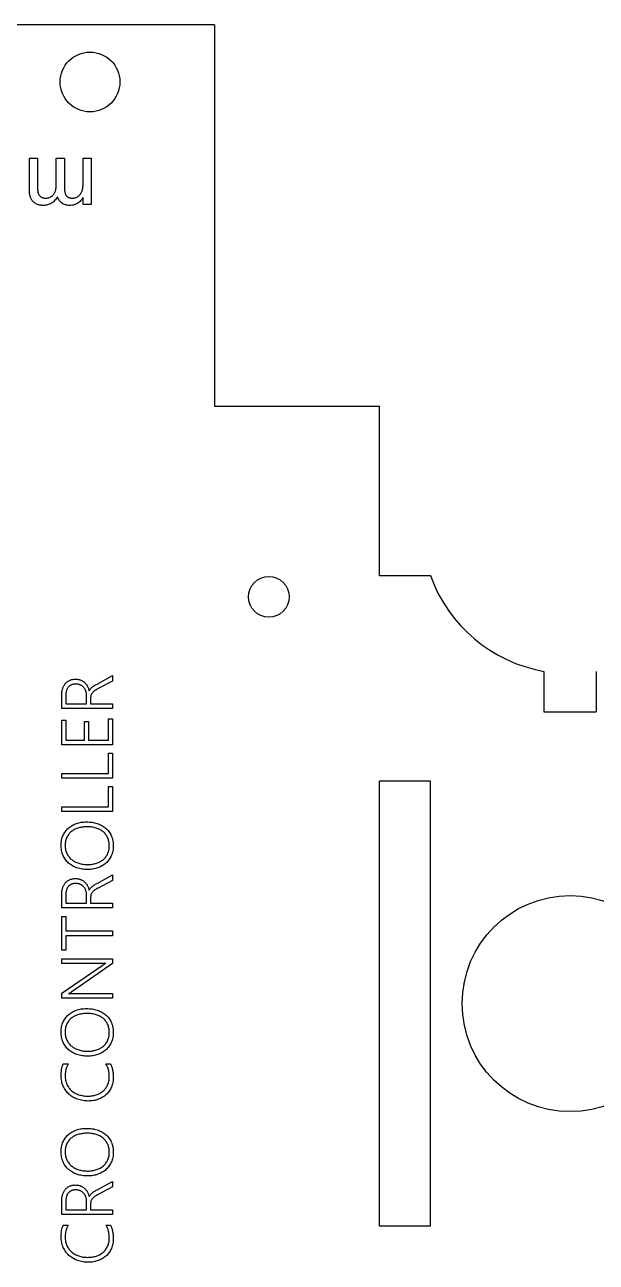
# Model space of a CAD drawing. Header units: millimetres. Extents: x 17 to 217, y -252 to -83.
# Drawn here: x 85 to 130, y -180.4 to -83.1 of the extents above; entities that cross this region are included whole.
import ezdxf

# ---------------------------------------------------------------- set-up
doc = ezdxf.new("R2010")
doc.units = ezdxf.units.MM

msp = doc.modelspace()

# ---------------------------------------------------------------- linework, layer by layer
at = {"color": 7, "linetype": 'Continuous', "lineweight": 25}
for p, q in [((99.937, -83.061), (52.828, -83.061)), ((99.937, -83.061), (99.937, -113.061)), ((85.368, -93.558), (86.009, -93.558)), ((85.368, -96.054), (85.368, -93.558)), ((86.009, -93.558), (86.009, -95.817)), ((87.483, -93.558), (88.124, -93.558)), ((87.483, -95.642), (87.483, -93.558)), ((88.124, -93.558), (88.124, -95.889)), ((89.599, -93.558), (90.24, -93.558)), ((89.599, -95.419), (89.599, -93.558)), ((90.24, -93.558), (90.24, -97.212)), ((89.599, -97.212), (89.599, -96.642)), ((90.24, -97.212), (89.599, -97.212)), ((99.937, -113.061), (112.937, -113.061)), ((112.937, -126.421), (112.937, -113.061)), ((116.937, -126.421), (112.937, -126.421)), ((116.937, -126.397), (116.937, -126.421)), ((90.69, -134.924), (91.92, -134.255)), ((91.92, -134.255), (91.92, -134.687)), ((125.878, -133.929), (125.878, -137.111)), ((129.996, -133.929), (129.996, -137.111)), ((91.92, -134.687), (90.776, -135.287)), ((87.92, -136.855), (87.92, -135.709)), ((88.236, -135.795), (88.236, -136.486)), ((89.867, -136.486), (89.867, -135.826)), ((90.071, -135.451), (90.082, -135.451)), ((90.183, -136.048), (90.183, -136.486)), ((91.92, -136.855), (87.92, -136.855)), ((88.236, -136.486), (89.867, -136.486)), ((90.183, -136.486), (91.92, -136.486)), ((91.92, -136.486), (91.92, -136.855)), ((125.878, -137.111), (129.996, -137.111)), ((87.92, -137.757), (88.236, -137.757)), ((87.92, -139.697), (87.92, -137.757)), ((88.236, -137.757), (88.236, -139.328)), ((89.71, -137.874), (90.025, -137.874)), ((89.71, -139.328), (89.71, -137.874)), ((90.025, -137.874), (90.025, -139.328)), ((91.604, -139.328), (91.604, -137.669)), ((91.604, -137.669), (91.92, -137.669)), ((91.92, -137.669), (91.92, -139.697)), ((91.92, -139.697), (87.92, -139.697)), ((88.236, -139.328), (89.71, -139.328)), ((90.025, -139.328), (91.604, -139.328)), ((91.604, -141.96), (91.604, -140.361)), ((91.604, -140.361), (91.92, -140.361)), ((91.92, -140.361), (91.92, -142.329)), ((87.92, -141.96), (91.604, -141.96)), ((87.92, -142.329), (87.92, -141.96)), ((91.92, -142.329), (87.92, -142.329)), ((91.604, -144.591), (91.604, -142.993)), ((91.604, -142.993), (91.92, -142.993)), ((91.92, -142.993), (91.92, -144.961)), ((116.937, -142.561), (112.937, -142.561)), ((112.937, -177.561), (112.937, -142.561)), ((116.937, -177.561), (116.937, -142.561)), ((87.92, -144.591), (91.604, -144.591)), ((87.92, -144.961), (87.92, -144.591)), ((91.92, -144.961), (87.92, -144.961)), ((90.69, -150.608), (91.92, -149.939)), ((91.92, -150.372), (90.776, -150.971)), ((91.92, -149.939), (91.92, -150.372)), ((87.92, -152.539), (87.92, -151.393)), ((88.236, -151.479), (88.236, -152.17)), ((89.867, -152.17), (89.867, -151.51)), ((90.071, -151.135), (90.082, -151.135)), ((90.183, -151.732), (90.183, -152.17)), ((91.92, -152.539), (87.92, -152.539)), ((88.236, -152.17), (89.867, -152.17)), ((90.183, -152.17), (91.92, -152.17)), ((91.92, -152.17), (91.92, -152.539)), ((87.92, -155.864), (87.92, -153.2)), ((87.92, -153.2), (88.236, -153.2)), ((88.236, -153.2), (88.236, -154.349)), ((88.236, -154.349), (91.92, -154.349)), ((88.236, -154.718), (88.236, -155.864)), ((91.92, -154.718), (88.236, -154.718)), ((91.92, -154.349), (91.92, -154.718)), ((88.236, -155.864), (87.92, -155.864)), ((87.92, -156.908), (87.92, -156.536)), ((87.92, -156.536), (91.92, -156.536)), ((91.92, -156.536), (91.92, -156.919)), ((90.893, -156.908), (87.92, -156.908)), ((87.92, -159.237), (91.091, -157.063)), ((91.92, -156.919), (88.71, -159.128)), ((91.353, -156.9), (91.353, -156.886)), ((87.92, -159.645), (87.92, -159.237)), ((91.92, -159.645), (87.92, -159.645)), ((88.459, -159.275), (88.459, -159.289)), ((88.821, -159.275), (91.92, -159.275)), ((91.92, -159.275), (91.92, -159.645)), ((88.022, -164.812), (88.415, -164.812)), ((91.397, -164.812), (91.756, -164.812)), ((90.69, -174.713), (91.92, -174.044)), ((91.92, -174.044), (91.92, -174.477)), ((91.92, -174.477), (90.776, -175.076)), ((87.92, -176.645), (87.92, -175.498)), ((88.236, -175.585), (88.236, -176.275)), ((89.867, -176.275), (89.867, -175.615)), ((90.071, -175.24), (90.082, -175.24)), ((90.183, -175.837), (90.183, -176.275)), ((91.92, -176.645), (87.92, -176.645)), ((88.236, -176.275), (89.867, -176.275)), ((90.183, -176.275), (91.92, -176.275)), ((91.92, -176.275), (91.92, -176.645)), ((88.022, -177.496), (88.415, -177.496)), ((91.397, -177.496), (91.756, -177.496)), ((116.937, -177.561), (112.937, -177.561))]:
    msp.add_line(p, q, dxfattribs=at)
for centre, radius in [((90.137, -87.561), 2.35), ((104.218, -128.061), 1.6), ((127.937, -160.061), 8.5)]:
    msp.add_circle(centre, radius, dxfattribs=at)
msp.add_arc((127.937, -122.411), 11.7, 199.91972, 259.86284, dxfattribs=at)
for points, knots in [([(86.476, -97.276), (86.432, -97.275), (86.348, -97.273), (86.226, -97.259), (86.111, -97.236), (86.004, -97.203), (85.905, -97.161), (85.813, -97.11), (85.729, -97.048), (85.652, -96.978), (85.585, -96.897), (85.526, -96.806), (85.477, -96.705), (85.438, -96.594), (85.405, -96.473), (85.384, -96.342), (85.369, -96.201), (85.368, -96.104), (85.368, -96.054)], [0, 0, 0, 0, 0.068486, 0.133632, 0.195327, 0.254222, 0.311272, 0.366612, 0.421256, 0.47607, 0.531428, 0.588229, 0.647305, 0.709398, 0.775283, 0.845228, 0.920397, 1, 1, 1, 1]), ([(86.009, -95.817), (86.01, -95.874), (86.011, -95.978), (86.02, -96.123), (86.038, -96.242), (86.062, -96.339), (86.099, -96.419), (86.146, -96.489), (86.204, -96.55), (86.274, -96.603), (86.352, -96.646), (86.439, -96.676), (86.532, -96.696), (86.597, -96.698), (86.63, -96.699)], [0, 0, 0, 0, 0.136415, 0.252897, 0.34922, 0.426932, 0.494452, 0.560702, 0.628626, 0.698836, 0.771418, 0.844157, 0.919964, 1, 1, 1, 1]), ([(86.63, -96.699), (86.66, -96.698), (86.719, -96.697), (86.805, -96.684), (86.888, -96.666), (86.966, -96.637), (87.041, -96.602), (87.112, -96.558), (87.179, -96.508), (87.241, -96.448), (87.299, -96.381), (87.348, -96.302), (87.39, -96.215), (87.424, -96.118), (87.451, -96.013), (87.47, -95.898), (87.481, -95.773), (87.482, -95.687), (87.483, -95.642)], [0, 0, 0, 0, 0.058576, 0.115035, 0.169764, 0.223648, 0.276873, 0.330288, 0.385037, 0.440685, 0.49788, 0.557223, 0.620037, 0.686256, 0.756748, 0.831893, 0.912834, 1, 1, 1, 1]), ([(88.124, -95.889), (88.124, -95.921), (88.125, -95.984), (88.132, -96.076), (88.143, -96.162), (88.159, -96.241), (88.179, -96.314), (88.202, -96.381), (88.232, -96.442), (88.266, -96.497), (88.305, -96.544), (88.35, -96.586), (88.401, -96.621), (88.458, -96.649), (88.52, -96.673), (88.588, -96.687), (88.662, -96.698), (88.713, -96.698), (88.739, -96.699)], [0, 0, 0, 0, 0.084052, 0.162315, 0.23666, 0.305778, 0.369855, 0.430882, 0.488026, 0.542745, 0.595115, 0.646686, 0.699726, 0.753414, 0.809316, 0.869027, 0.932209, 1, 1, 1, 1]), ([(88.739, -96.699), (88.78, -96.698), (88.861, -96.695), (88.979, -96.667), (89.093, -96.625), (89.2, -96.566), (89.299, -96.491), (89.384, -96.399), (89.453, -96.291), (89.498, -96.189), (89.526, -96.098), (89.547, -96.023), (89.562, -95.94), (89.575, -95.849), (89.587, -95.752), (89.593, -95.647), (89.599, -95.535), (89.599, -95.459), (89.599, -95.419)], [0, 0, 0, 0, 0.069882, 0.138388, 0.206758, 0.276598, 0.347135, 0.41792, 0.490213, 0.566471, 0.607866, 0.652233, 0.700547, 0.752523, 0.808321, 0.86847, 0.93198, 1, 1, 1, 1]), ([(87.583, -96.598), (87.548, -96.652), (87.479, -96.756), (87.359, -96.894), (87.232, -97.012), (87.097, -97.109), (86.953, -97.184), (86.801, -97.238), (86.641, -97.269), (86.531, -97.273), (86.476, -97.276)], [0, 0, 0, 0, 0.142303, 0.275384, 0.402479, 0.523376, 0.641231, 0.758323, 0.877553, 1, 1, 1, 1]), ([(88.555, -97.276), (88.494, -97.274), (88.377, -97.27), (88.21, -97.235), (88.059, -97.181), (87.926, -97.102), (87.811, -97.002), (87.715, -96.884), (87.637, -96.749), (87.601, -96.649), (87.583, -96.598)], [0, 0, 0, 0, 0.142745, 0.274635, 0.398244, 0.517604, 0.634705, 0.752088, 0.873081, 1, 1, 1, 1]), ([(89.599, -96.642), (89.57, -96.688), (89.515, -96.779), (89.411, -96.901), (89.297, -97.01), (89.169, -97.104), (89.03, -97.181), (88.879, -97.235), (88.72, -97.27), (88.611, -97.274), (88.555, -97.276)], [0, 0, 0, 0, 0.126632, 0.249844, 0.372605, 0.496751, 0.620594, 0.743752, 0.869167, 1, 1, 1, 1]), ([(87.92, -135.709), (87.921, -135.672), (87.922, -135.598), (87.936, -135.488), (87.956, -135.38), (87.986, -135.275), (88.023, -135.173), (88.07, -135.076), (88.123, -134.985), (88.185, -134.9), (88.255, -134.821), (88.335, -134.753), (88.421, -134.69), (88.517, -134.637), (88.621, -134.592), (88.734, -134.563), (88.854, -134.543), (88.938, -134.541), (88.98, -134.54)], [0, 0, 0, 0, 0.0628, 0.125535, 0.187076, 0.249335, 0.310817, 0.371116, 0.430512, 0.489742, 0.549002, 0.608301, 0.668286, 0.730099, 0.793644, 0.859164, 0.927872, 1, 1, 1, 1]), ([(89.007, -134.927), (88.978, -134.927), (88.921, -134.928), (88.838, -134.94), (88.759, -134.956), (88.686, -134.981), (88.617, -135.012), (88.553, -135.052), (88.494, -135.097), (88.44, -135.15), (88.391, -135.209), (88.35, -135.275), (88.314, -135.346), (88.286, -135.424), (88.263, -135.508), (88.248, -135.599), (88.238, -135.695), (88.236, -135.761), (88.236, -135.795)], [0, 0, 0, 0, 0.066731, 0.129578, 0.190213, 0.248747, 0.305638, 0.361859, 0.418325, 0.475175, 0.533188, 0.591455, 0.651379, 0.713891, 0.779811, 0.849381, 0.92268, 1, 1, 1, 1]), ([(88.98, -134.54), (89.015, -134.541), (89.083, -134.543), (89.184, -134.554), (89.28, -134.575), (89.372, -134.603), (89.46, -134.639), (89.543, -134.68), (89.62, -134.73), (89.692, -134.786), (89.759, -134.848), (89.821, -134.916), (89.877, -134.992), (89.928, -135.072), (89.973, -135.159), (90.013, -135.251), (90.046, -135.349), (90.063, -135.416), (90.071, -135.451)], [0, 0, 0, 0, 0.0675654, 0.1328461, 0.1959275, 0.2581496, 0.318959, 0.3791073, 0.4379421, 0.4970621, 0.5557454, 0.6152133, 0.675603, 0.7372502, 0.8002621, 0.8650387, 0.9312735, 1, 1, 1, 1]), ([(89.867, -135.826), (89.866, -135.793), (89.865, -135.729), (89.855, -135.635), (89.834, -135.545), (89.808, -135.46), (89.776, -135.379), (89.735, -135.305), (89.689, -135.236), (89.635, -135.174), (89.576, -135.118), (89.511, -135.068), (89.44, -135.027), (89.363, -134.99), (89.282, -134.961), (89.194, -134.942), (89.102, -134.929), (89.039, -134.928), (89.007, -134.927)], [0, 0, 0, 0, 0.069893, 0.137223, 0.202145, 0.265997, 0.328111, 0.388244, 0.446999, 0.505239, 0.563354, 0.621101, 0.679774, 0.740147, 0.801765, 0.86497, 0.93128, 1, 1, 1, 1]), ([(90.082, -135.451), (90.094, -135.425), (90.118, -135.373), (90.168, -135.302), (90.227, -135.236), (90.297, -135.172), (90.378, -135.11), (90.471, -135.049), (90.575, -134.985), (90.65, -134.945), (90.69, -134.924)], [0, 0, 0, 0, 0.104481, 0.207659, 0.314908, 0.429165, 0.553513, 0.687275, 0.836192, 1, 1, 1, 1]), ([(90.776, -135.287), (90.749, -135.302), (90.697, -135.33), (90.621, -135.372), (90.554, -135.416), (90.475, -135.47), (90.391, -135.539), (90.309, -135.627), (90.249, -135.721), (90.208, -135.822), (90.187, -135.932), (90.185, -136.008), (90.183, -136.048)], [0, 0, 0, 0, 0.090306, 0.174238, 0.252426, 0.324395, 0.453484, 0.568546, 0.674739, 0.777494, 0.88366, 1, 1, 1, 1]), ([(87.867, -147.586), (87.869, -147.518), (87.872, -147.383), (87.902, -147.188), (87.948, -147.003), (88.014, -146.829), (88.098, -146.667), (88.195, -146.516), (88.308, -146.378), (88.435, -146.254), (88.575, -146.143), (88.728, -146.044), (88.893, -145.961), (89.069, -145.891), (89.256, -145.837), (89.451, -145.796), (89.655, -145.773), (89.793, -145.77), (89.863, -145.768)], [0, 0, 0, 0, 0.067851, 0.132809, 0.195218, 0.256404, 0.31643, 0.375242, 0.433429, 0.491909, 0.550769, 0.610412, 0.670922, 0.733608, 0.797782, 0.863402, 0.930534, 1, 1, 1, 1]), ([(89.863, -145.768), (89.937, -145.769), (90.083, -145.772), (90.297, -145.797), (90.503, -145.835), (90.7, -145.889), (90.886, -145.958), (91.061, -146.041), (91.223, -146.14), (91.371, -146.253), (91.506, -146.38), (91.625, -146.521), (91.728, -146.677), (91.801, -146.817), (91.851, -146.936), (91.883, -147.029), (91.911, -147.125), (91.933, -147.225), (91.952, -147.328), (91.964, -147.434), (91.971, -147.544), (91.972, -147.618), (91.973, -147.655)], [0, 0, 0, 0, 0.069628, 0.136799, 0.202363, 0.266268, 0.328652, 0.388944, 0.448177, 0.506274, 0.56407, 0.621689, 0.679877, 0.739477, 0.76997, 0.80078, 0.832183, 0.863885, 0.896851, 0.930324, 0.964681, 1, 1, 1, 1]), ([(89.918, -146.154), (89.86, -146.155), (89.745, -146.156), (89.575, -146.174), (89.41, -146.199), (89.25, -146.236), (89.097, -146.284), (88.953, -146.344), (88.819, -146.416), (88.695, -146.5), (88.582, -146.596), (88.483, -146.705), (88.394, -146.826), (88.318, -146.96), (88.257, -147.107), (88.214, -147.267), (88.188, -147.442), (88.185, -147.562), (88.183, -147.625)], [0, 0, 0, 0, 0.067758, 0.13388, 0.198905, 0.262842, 0.325184, 0.385468, 0.444215, 0.502168, 0.559276, 0.616485, 0.674315, 0.733834, 0.795004, 0.859255, 0.927073, 1, 1, 1, 1]), ([(91.657, -147.659), (91.655, -147.598), (91.653, -147.481), (91.627, -147.311), (91.588, -147.152), (91.529, -147.005), (91.457, -146.87), (91.374, -146.745), (91.276, -146.633), (91.166, -146.532), (91.045, -146.443), (90.913, -146.365), (90.769, -146.301), (90.615, -146.247), (90.452, -146.206), (90.281, -146.175), (90.102, -146.157), (89.98, -146.155), (89.918, -146.154)], [0, 0, 0, 0, 0.069696, 0.135264, 0.197974, 0.258506, 0.317258, 0.374927, 0.431463, 0.48858, 0.546307, 0.605035, 0.665511, 0.728165, 0.792871, 0.859731, 0.928443, 1, 1, 1, 1]), ([(89.963, -149.512), (89.887, -149.511), (89.738, -149.508), (89.52, -149.483), (89.311, -149.443), (89.113, -149.387), (88.926, -149.316), (88.754, -149.228), (88.594, -149.127), (88.448, -149.01), (88.318, -148.879), (88.202, -148.733), (88.102, -148.574), (88.017, -148.402), (87.949, -148.216), (87.902, -148.017), (87.873, -147.806), (87.869, -147.661), (87.867, -147.586)], [0, 0, 0, 0, 0.070944, 0.13892, 0.204878, 0.26904, 0.331022, 0.391002, 0.449579, 0.507299, 0.56467, 0.622231, 0.680317, 0.739954, 0.801247, 0.864692, 0.93057, 1, 1, 1, 1]), ([(88.183, -147.625), (88.185, -147.683), (88.189, -147.798), (88.214, -147.964), (88.258, -148.12), (88.318, -148.265), (88.394, -148.399), (88.483, -148.523), (88.583, -148.636), (88.695, -148.738), (88.819, -148.827), (88.953, -148.906), (89.098, -148.973), (89.251, -149.028), (89.413, -149.071), (89.58, -149.103), (89.752, -149.122), (89.868, -149.125), (89.927, -149.127)], [0, 0, 0, 0, 0.067937, 0.132718, 0.194935, 0.255627, 0.315246, 0.373676, 0.431898, 0.490306, 0.549368, 0.609623, 0.670758, 0.734031, 0.799012, 0.864483, 0.931457, 1, 1, 1, 1]), ([(89.927, -149.127), (89.984, -149.126), (90.095, -149.124), (90.261, -149.108), (90.423, -149.08), (90.58, -149.042), (90.731, -148.991), (90.875, -148.929), (91.009, -148.855), (91.133, -148.77), (91.247, -148.672), (91.35, -148.563), (91.439, -148.441), (91.517, -148.309), (91.58, -148.163), (91.625, -148.005), (91.652, -147.836), (91.655, -147.719), (91.657, -147.659)], [0, 0, 0, 0, 0.066081, 0.131134, 0.195231, 0.258922, 0.321483, 0.382663, 0.442219, 0.501296, 0.5598, 0.618155, 0.676929, 0.736999, 0.79877, 0.862812, 0.929347, 1, 1, 1, 1]), ([(91.973, -147.655), (91.971, -147.725), (91.967, -147.862), (91.938, -148.063), (91.888, -148.252), (91.82, -148.43), (91.734, -148.596), (91.634, -148.749), (91.52, -148.889), (91.391, -149.016), (91.249, -149.13), (91.094, -149.229), (90.928, -149.315), (90.75, -149.386), (90.564, -149.443), (90.37, -149.483), (90.168, -149.508), (90.032, -149.511), (89.963, -149.512)], [0, 0, 0, 0, 0.0684182, 0.1339514, 0.1973973, 0.2594143, 0.3200681, 0.3793134, 0.4381665, 0.4969163, 0.5560172, 0.6155667, 0.6762205, 0.73863, 0.8022168, 0.8665537, 0.9324083, 1, 1, 1, 1]), ([(87.92, -151.393), (87.921, -151.356), (87.922, -151.282), (87.936, -151.172), (87.956, -151.064), (87.986, -150.959), (88.023, -150.857), (88.07, -150.76), (88.123, -150.669), (88.185, -150.585), (88.255, -150.506), (88.335, -150.437), (88.421, -150.374), (88.517, -150.321), (88.621, -150.276), (88.734, -150.247), (88.854, -150.227), (88.938, -150.225), (88.98, -150.224)], [0, 0, 0, 0, 0.0628, 0.125535, 0.187076, 0.249335, 0.310817, 0.371116, 0.430512, 0.489742, 0.549002, 0.608301, 0.668286, 0.730099, 0.793644, 0.859164, 0.927872, 1, 1, 1, 1]), ([(89.007, -150.611), (88.978, -150.612), (88.921, -150.612), (88.838, -150.624), (88.759, -150.64), (88.686, -150.666), (88.617, -150.697), (88.553, -150.736), (88.494, -150.781), (88.44, -150.834), (88.391, -150.893), (88.35, -150.959), (88.314, -151.03), (88.286, -151.108), (88.263, -151.192), (88.248, -151.283), (88.238, -151.379), (88.236, -151.445), (88.236, -151.479)], [0, 0, 0, 0, 0.066731, 0.129578, 0.190213, 0.248747, 0.305638, 0.361859, 0.418325, 0.475175, 0.533188, 0.591455, 0.651379, 0.713891, 0.779811, 0.849381, 0.92268, 1, 1, 1, 1]), ([(88.98, -150.224), (89.015, -150.225), (89.083, -150.227), (89.184, -150.238), (89.28, -150.259), (89.372, -150.287), (89.46, -150.323), (89.543, -150.364), (89.62, -150.414), (89.692, -150.47), (89.759, -150.532), (89.821, -150.601), (89.877, -150.676), (89.928, -150.756), (89.973, -150.843), (90.013, -150.935), (90.046, -151.033), (90.063, -151.1), (90.071, -151.135)], [0, 0, 0, 0, 0.0675654, 0.1328461, 0.1959275, 0.2581496, 0.318959, 0.3791073, 0.4379421, 0.4970621, 0.5557454, 0.6152133, 0.675603, 0.7372502, 0.8002621, 0.8650387, 0.9312735, 1, 1, 1, 1]), ([(89.867, -151.51), (89.866, -151.477), (89.865, -151.413), (89.855, -151.319), (89.834, -151.23), (89.808, -151.144), (89.776, -151.063), (89.735, -150.989), (89.689, -150.92), (89.635, -150.859), (89.576, -150.803), (89.511, -150.752), (89.44, -150.711), (89.363, -150.674), (89.282, -150.645), (89.194, -150.626), (89.102, -150.613), (89.039, -150.612), (89.007, -150.611)], [0, 0, 0, 0, 0.069893, 0.137223, 0.202145, 0.265997, 0.328111, 0.388244, 0.446999, 0.505239, 0.563354, 0.621101, 0.679774, 0.740147, 0.801765, 0.86497, 0.93128, 1, 1, 1, 1]), ([(90.082, -151.135), (90.094, -151.109), (90.118, -151.058), (90.168, -150.986), (90.227, -150.92), (90.297, -150.857), (90.378, -150.794), (90.471, -150.733), (90.575, -150.67), (90.65, -150.629), (90.69, -150.608)], [0, 0, 0, 0, 0.104481, 0.207659, 0.314908, 0.429165, 0.553513, 0.687275, 0.836192, 1, 1, 1, 1]), ([(90.776, -150.971), (90.749, -150.986), (90.697, -151.014), (90.621, -151.056), (90.554, -151.101), (90.475, -151.154), (90.391, -151.223), (90.309, -151.311), (90.249, -151.405), (90.208, -151.506), (90.187, -151.616), (90.185, -151.692), (90.183, -151.732)], [0, 0, 0, 0, 0.090306, 0.174238, 0.252426, 0.324395, 0.453484, 0.568546, 0.674739, 0.777494, 0.88366, 1, 1, 1, 1]), ([(91.353, -156.886), (91.321, -156.889), (91.252, -156.896), (91.143, -156.904), (91.022, -156.906), (90.937, -156.907), (90.893, -156.908)], [0, 0, 0, 0, 0.213206, 0.449056, 0.711196, 1, 1, 1, 1]), ([(91.091, -157.063), (91.116, -157.048), (91.162, -157.018), (91.23, -156.974), (91.293, -156.936), (91.334, -156.911), (91.353, -156.9)], [0, 0, 0, 0, 0.281083, 0.53932, 0.779241, 1, 1, 1, 1]), ([(88.71, -159.128), (88.689, -159.142), (88.648, -159.17), (88.586, -159.211), (88.523, -159.247), (88.48, -159.266), (88.459, -159.275)], [0, 0, 0, 0, 0.25441, 0.513536, 0.763842, 1, 1, 1, 1]), ([(88.459, -159.289), (88.479, -159.287), (88.525, -159.282), (88.605, -159.279), (88.706, -159.275), (88.781, -159.275), (88.821, -159.275)], [0, 0, 0, 0, 0.166091, 0.38381, 0.662532, 1, 1, 1, 1]), ([(87.867, -162.271), (87.869, -162.202), (87.872, -162.068), (87.902, -161.872), (87.948, -161.687), (88.014, -161.513), (88.098, -161.351), (88.195, -161.2), (88.308, -161.063), (88.435, -160.938), (88.575, -160.827), (88.728, -160.729), (88.893, -160.645), (89.069, -160.576), (89.256, -160.521), (89.451, -160.48), (89.655, -160.457), (89.793, -160.454), (89.863, -160.452)], [0, 0, 0, 0, 0.067851, 0.132809, 0.195218, 0.256404, 0.31643, 0.375242, 0.433429, 0.491909, 0.550769, 0.610412, 0.670922, 0.733608, 0.797782, 0.863402, 0.930534, 1, 1, 1, 1]), ([(89.863, -160.452), (89.937, -160.453), (90.083, -160.456), (90.297, -160.481), (90.503, -160.519), (90.7, -160.573), (90.886, -160.642), (91.061, -160.725), (91.223, -160.824), (91.371, -160.937), (91.506, -161.064), (91.625, -161.206), (91.728, -161.361), (91.801, -161.502), (91.851, -161.62), (91.883, -161.713), (91.911, -161.809), (91.933, -161.909), (91.952, -162.012), (91.964, -162.118), (91.971, -162.228), (91.972, -162.302), (91.973, -162.34)], [0, 0, 0, 0, 0.069628, 0.136799, 0.202363, 0.266268, 0.328652, 0.388944, 0.448177, 0.506274, 0.56407, 0.621689, 0.679877, 0.739477, 0.76997, 0.80078, 0.832183, 0.863885, 0.896851, 0.930324, 0.964681, 1, 1, 1, 1]), ([(89.918, -160.838), (89.86, -160.839), (89.745, -160.84), (89.575, -160.858), (89.41, -160.884), (89.25, -160.92), (89.097, -160.968), (88.953, -161.028), (88.819, -161.1), (88.695, -161.184), (88.582, -161.28), (88.483, -161.389), (88.394, -161.51), (88.318, -161.644), (88.257, -161.791), (88.214, -161.951), (88.188, -162.126), (88.185, -162.247), (88.183, -162.309)], [0, 0, 0, 0, 0.067758, 0.13388, 0.198905, 0.262842, 0.325184, 0.385468, 0.444215, 0.502168, 0.559276, 0.616485, 0.674315, 0.733834, 0.795004, 0.859255, 0.927073, 1, 1, 1, 1]), ([(91.657, -162.343), (91.655, -162.283), (91.653, -162.165), (91.627, -161.995), (91.588, -161.836), (91.529, -161.689), (91.457, -161.554), (91.374, -161.429), (91.276, -161.317), (91.166, -161.216), (91.045, -161.127), (90.913, -161.049), (90.769, -160.985), (90.615, -160.932), (90.452, -160.89), (90.281, -160.86), (90.102, -160.841), (89.98, -160.839), (89.918, -160.838)], [0, 0, 0, 0, 0.069696, 0.135264, 0.197974, 0.258506, 0.317258, 0.374927, 0.431463, 0.48858, 0.546307, 0.605035, 0.665511, 0.728165, 0.792871, 0.859731, 0.928443, 1, 1, 1, 1]), ([(89.963, -164.197), (89.887, -164.195), (89.738, -164.192), (89.52, -164.168), (89.311, -164.128), (89.113, -164.071), (88.926, -164), (88.754, -163.912), (88.594, -163.811), (88.448, -163.694), (88.318, -163.563), (88.202, -163.418), (88.102, -163.258), (88.017, -163.086), (87.949, -162.9), (87.902, -162.701), (87.873, -162.49), (87.869, -162.345), (87.867, -162.271)], [0, 0, 0, 0, 0.070944, 0.13892, 0.204878, 0.26904, 0.331022, 0.391002, 0.449579, 0.507299, 0.56467, 0.622231, 0.680317, 0.739954, 0.801247, 0.864692, 0.93057, 1, 1, 1, 1]), ([(88.183, -162.309), (88.185, -162.368), (88.189, -162.482), (88.214, -162.648), (88.258, -162.804), (88.318, -162.95), (88.394, -163.084), (88.483, -163.207), (88.583, -163.32), (88.695, -163.422), (88.819, -163.512), (88.953, -163.591), (89.098, -163.658), (89.251, -163.712), (89.413, -163.755), (89.58, -163.787), (89.752, -163.806), (89.868, -163.809), (89.927, -163.811)], [0, 0, 0, 0, 0.067937, 0.132718, 0.194935, 0.255627, 0.315246, 0.373676, 0.431898, 0.490306, 0.549368, 0.609623, 0.670758, 0.734031, 0.799012, 0.864483, 0.931457, 1, 1, 1, 1]), ([(89.927, -163.811), (89.984, -163.81), (90.095, -163.808), (90.261, -163.793), (90.423, -163.764), (90.58, -163.726), (90.731, -163.675), (90.875, -163.613), (91.009, -163.539), (91.133, -163.454), (91.247, -163.356), (91.35, -163.248), (91.439, -163.125), (91.517, -162.993), (91.58, -162.847), (91.625, -162.689), (91.652, -162.52), (91.655, -162.403), (91.657, -162.343)], [0, 0, 0, 0, 0.066081, 0.131134, 0.195231, 0.258922, 0.321483, 0.382663, 0.442219, 0.501296, 0.5598, 0.618155, 0.676929, 0.736999, 0.79877, 0.862812, 0.929347, 1, 1, 1, 1]), ([(91.973, -162.34), (91.971, -162.41), (91.967, -162.547), (91.938, -162.747), (91.888, -162.936), (91.82, -163.115), (91.734, -163.28), (91.634, -163.433), (91.52, -163.574), (91.391, -163.701), (91.249, -163.815), (91.094, -163.913), (90.928, -163.999), (90.75, -164.07), (90.564, -164.127), (90.37, -164.167), (90.168, -164.192), (90.032, -164.195), (89.963, -164.197)], [0, 0, 0, 0, 0.0684182, 0.1339514, 0.1973973, 0.2594143, 0.3200681, 0.3793134, 0.4381665, 0.4969163, 0.5560172, 0.6155667, 0.6762205, 0.73863, 0.8022168, 0.8665537, 0.9324083, 1, 1, 1, 1]), ([(87.867, -165.719), (87.869, -165.636), (87.873, -165.476), (87.902, -165.241), (87.949, -165.019), (87.998, -164.88), (88.022, -164.812)], [0, 0, 0, 0, 0.266913, 0.521299, 0.765256, 1, 1, 1, 1]), ([(88.415, -164.812), (88.397, -164.847), (88.36, -164.918), (88.313, -165.028), (88.272, -165.139), (88.241, -165.253), (88.215, -165.368), (88.197, -165.485), (88.185, -165.604), (88.184, -165.684), (88.183, -165.724)], [0, 0, 0, 0, 0.126757, 0.251797, 0.3759018, 0.499823, 0.6237322, 0.7479032, 0.8729252, 1, 1, 1, 1]), ([(91.657, -165.822), (91.656, -165.774), (91.655, -165.681), (91.642, -165.544), (91.623, -165.411), (91.593, -165.282), (91.558, -165.158), (91.512, -165.038), (91.46, -164.922), (91.418, -164.848), (91.397, -164.812)], [0, 0, 0, 0, 0.134056, 0.264685, 0.391501, 0.516056, 0.638588, 0.760135, 0.880061, 1, 1, 1, 1]), ([(91.756, -164.812), (91.774, -164.85), (91.809, -164.928), (91.852, -165.05), (91.89, -165.176), (91.92, -165.305), (91.944, -165.439), (91.961, -165.577), (91.971, -165.719), (91.972, -165.815), (91.973, -165.863)], [0, 0, 0, 0, 0.117713, 0.237142, 0.357572, 0.480853, 0.605882, 0.733752, 0.865497, 1, 1, 1, 1]), ([(89.997, -167.723), (89.922, -167.721), (89.777, -167.718), (89.562, -167.691), (89.355, -167.647), (89.156, -167.587), (88.968, -167.509), (88.792, -167.415), (88.628, -167.307), (88.478, -167.184), (88.342, -167.047), (88.221, -166.895), (88.116, -166.73), (88.027, -166.551), (87.954, -166.36), (87.905, -166.156), (87.872, -165.941), (87.869, -165.794), (87.867, -165.719)], [0, 0, 0, 0, 0.067736, 0.133402, 0.197707, 0.260901, 0.323048, 0.383488, 0.443, 0.50196, 0.560808, 0.61949, 0.678877, 0.739749, 0.801858, 0.865633, 0.931251, 1, 1, 1, 1]), ([(88.183, -165.724), (88.185, -165.787), (88.187, -165.909), (88.214, -166.087), (88.255, -166.254), (88.314, -166.41), (88.388, -166.555), (88.476, -166.687), (88.576, -166.809), (88.69, -166.917), (88.815, -167.015), (88.952, -167.099), (89.099, -167.172), (89.257, -167.232), (89.424, -167.279), (89.599, -167.313), (89.782, -167.334), (89.906, -167.336), (89.969, -167.337)], [0, 0, 0, 0, 0.069223, 0.135111, 0.198304, 0.259543, 0.319232, 0.377447, 0.435197, 0.493121, 0.551488, 0.610326, 0.670961, 0.732982, 0.796937, 0.862432, 0.930194, 1, 1, 1, 1]), ([(89.969, -167.337), (90.026, -167.336), (90.139, -167.334), (90.305, -167.314), (90.467, -167.286), (90.622, -167.242), (90.771, -167.189), (90.911, -167.123), (91.04, -167.044), (91.16, -166.955), (91.269, -166.854), (91.367, -166.741), (91.452, -166.615), (91.525, -166.479), (91.585, -166.332), (91.626, -166.171), (91.653, -166), (91.656, -165.882), (91.657, -165.822)], [0, 0, 0, 0, 0.067042, 0.132534, 0.196413, 0.259559, 0.321621, 0.381853, 0.440967, 0.49921, 0.557331, 0.615577, 0.674459, 0.73485, 0.797003, 0.861309, 0.928735, 1, 1, 1, 1]), ([(91.973, -165.863), (91.971, -165.932), (91.968, -166.067), (91.939, -166.265), (91.894, -166.453), (91.828, -166.63), (91.746, -166.795), (91.651, -166.95), (91.54, -167.091), (91.415, -167.219), (91.277, -167.333), (91.126, -167.434), (90.963, -167.521), (90.787, -167.595), (90.602, -167.652), (90.408, -167.693), (90.205, -167.718), (90.067, -167.721), (89.997, -167.723)], [0, 0, 0, 0, 0.067813, 0.132705, 0.196074, 0.257899, 0.318376, 0.377543, 0.436181, 0.494589, 0.553443, 0.612583, 0.673203, 0.735511, 0.799113, 0.864227, 0.930849, 1, 1, 1, 1]), ([(87.867, -171.692), (87.869, -171.623), (87.872, -171.489), (87.902, -171.293), (87.948, -171.108), (88.014, -170.934), (88.098, -170.772), (88.195, -170.621), (88.308, -170.484), (88.435, -170.359), (88.575, -170.248), (88.728, -170.15), (88.893, -170.066), (89.069, -169.997), (89.256, -169.942), (89.451, -169.901), (89.655, -169.878), (89.793, -169.875), (89.863, -169.873)], [0, 0, 0, 0, 0.067851, 0.132809, 0.195218, 0.256404, 0.31643, 0.375242, 0.433429, 0.491909, 0.550769, 0.610412, 0.670922, 0.733608, 0.797782, 0.863402, 0.930534, 1, 1, 1, 1]), ([(89.918, -170.259), (89.86, -170.26), (89.745, -170.261), (89.575, -170.279), (89.41, -170.305), (89.25, -170.341), (89.097, -170.389), (88.953, -170.45), (88.819, -170.521), (88.695, -170.605), (88.582, -170.701), (88.483, -170.81), (88.394, -170.931), (88.318, -171.065), (88.257, -171.212), (88.214, -171.372), (88.188, -171.547), (88.185, -171.668), (88.183, -171.73)], [0, 0, 0, 0, 0.067758, 0.13388, 0.198905, 0.262842, 0.325184, 0.385468, 0.444215, 0.502168, 0.559276, 0.616485, 0.674315, 0.733834, 0.795004, 0.859255, 0.927073, 1, 1, 1, 1]), ([(89.863, -169.873), (89.937, -169.875), (90.083, -169.877), (90.297, -169.902), (90.503, -169.94), (90.7, -169.994), (90.886, -170.063), (91.061, -170.146), (91.223, -170.245), (91.371, -170.358), (91.506, -170.485), (91.625, -170.627), (91.728, -170.783), (91.801, -170.923), (91.851, -171.041), (91.883, -171.134), (91.911, -171.23), (91.933, -171.33), (91.952, -171.433), (91.964, -171.54), (91.971, -171.649), (91.972, -171.723), (91.973, -171.761)], [0, 0, 0, 0, 0.069628, 0.136799, 0.202363, 0.266268, 0.328652, 0.388944, 0.448177, 0.506274, 0.56407, 0.621689, 0.679877, 0.739477, 0.76997, 0.80078, 0.832183, 0.863885, 0.896851, 0.930324, 0.964681, 1, 1, 1, 1]), ([(91.657, -171.764), (91.655, -171.704), (91.653, -171.586), (91.627, -171.416), (91.588, -171.257), (91.529, -171.11), (91.457, -170.975), (91.374, -170.85), (91.276, -170.738), (91.166, -170.637), (91.045, -170.548), (90.913, -170.47), (90.769, -170.406), (90.615, -170.353), (90.452, -170.311), (90.281, -170.281), (90.102, -170.262), (89.98, -170.26), (89.918, -170.259)], [0, 0, 0, 0, 0.069696, 0.135264, 0.197974, 0.258506, 0.317258, 0.374927, 0.431463, 0.48858, 0.546307, 0.605035, 0.665511, 0.728165, 0.792871, 0.859731, 0.928443, 1, 1, 1, 1]), ([(89.963, -173.618), (89.887, -173.616), (89.738, -173.613), (89.52, -173.589), (89.311, -173.549), (89.113, -173.492), (88.926, -173.421), (88.754, -173.333), (88.594, -173.232), (88.448, -173.116), (88.318, -172.984), (88.202, -172.839), (88.102, -172.679), (88.017, -172.507), (87.949, -172.321), (87.902, -172.122), (87.873, -171.911), (87.869, -171.766), (87.867, -171.692)], [0, 0, 0, 0, 0.070944, 0.13892, 0.204878, 0.26904, 0.331022, 0.391002, 0.449579, 0.507299, 0.56467, 0.622231, 0.680317, 0.739954, 0.801247, 0.864692, 0.93057, 1, 1, 1, 1]), ([(88.183, -171.73), (88.185, -171.789), (88.189, -171.903), (88.214, -172.069), (88.258, -172.225), (88.318, -172.371), (88.394, -172.505), (88.483, -172.628), (88.583, -172.741), (88.695, -172.843), (88.819, -172.933), (88.953, -173.012), (89.098, -173.079), (89.251, -173.133), (89.413, -173.177), (89.58, -173.208), (89.752, -173.227), (89.868, -173.23), (89.927, -173.232)], [0, 0, 0, 0, 0.067937, 0.132718, 0.194935, 0.255627, 0.315246, 0.373676, 0.431898, 0.490306, 0.549368, 0.609623, 0.670758, 0.734031, 0.799012, 0.864483, 0.931457, 1, 1, 1, 1]), ([(89.927, -173.232), (89.984, -173.231), (90.095, -173.229), (90.261, -173.214), (90.423, -173.185), (90.58, -173.147), (90.731, -173.096), (90.875, -173.034), (91.009, -172.96), (91.133, -172.875), (91.247, -172.777), (91.35, -172.669), (91.439, -172.546), (91.517, -172.414), (91.58, -172.268), (91.625, -172.111), (91.652, -171.941), (91.655, -171.824), (91.657, -171.764)], [0, 0, 0, 0, 0.066081, 0.131134, 0.195231, 0.258922, 0.321483, 0.382663, 0.442219, 0.501296, 0.5598, 0.618155, 0.676929, 0.736999, 0.79877, 0.862812, 0.929347, 1, 1, 1, 1]), ([(91.973, -171.761), (91.971, -171.831), (91.967, -171.968), (91.938, -172.168), (91.888, -172.357), (91.82, -172.536), (91.734, -172.701), (91.634, -172.854), (91.52, -172.995), (91.391, -173.122), (91.249, -173.236), (91.094, -173.334), (90.928, -173.421), (90.75, -173.491), (90.564, -173.548), (90.37, -173.589), (90.168, -173.613), (90.032, -173.616), (89.963, -173.618)], [0, 0, 0, 0, 0.0684182, 0.1339514, 0.1973973, 0.2594143, 0.3200681, 0.3793134, 0.4381665, 0.4969163, 0.5560172, 0.6155667, 0.6762205, 0.73863, 0.8022168, 0.8665537, 0.9324083, 1, 1, 1, 1]), ([(87.92, -175.498), (87.921, -175.461), (87.922, -175.387), (87.936, -175.278), (87.956, -175.169), (87.986, -175.064), (88.023, -174.962), (88.07, -174.866), (88.123, -174.775), (88.185, -174.69), (88.255, -174.611), (88.335, -174.542), (88.421, -174.48), (88.517, -174.426), (88.621, -174.382), (88.734, -174.352), (88.854, -174.332), (88.938, -174.331), (88.98, -174.33)], [0, 0, 0, 0, 0.0628, 0.125535, 0.187076, 0.249335, 0.310817, 0.371116, 0.430512, 0.489742, 0.549002, 0.608301, 0.668286, 0.730099, 0.793644, 0.859164, 0.927872, 1, 1, 1, 1]), ([(89.007, -174.716), (88.978, -174.717), (88.921, -174.718), (88.838, -174.729), (88.759, -174.746), (88.686, -174.771), (88.617, -174.802), (88.553, -174.841), (88.494, -174.886), (88.44, -174.94), (88.391, -174.998), (88.35, -175.064), (88.314, -175.135), (88.286, -175.213), (88.263, -175.297), (88.248, -175.388), (88.238, -175.484), (88.236, -175.551), (88.236, -175.585)], [0, 0, 0, 0, 0.066731, 0.129578, 0.190213, 0.248747, 0.305638, 0.361859, 0.418325, 0.475175, 0.533188, 0.591455, 0.651379, 0.713891, 0.779811, 0.849381, 0.92268, 1, 1, 1, 1]), ([(88.98, -174.33), (89.015, -174.331), (89.083, -174.332), (89.184, -174.343), (89.28, -174.365), (89.372, -174.392), (89.46, -174.428), (89.543, -174.469), (89.62, -174.52), (89.692, -174.575), (89.759, -174.638), (89.821, -174.706), (89.877, -174.781), (89.928, -174.862), (89.973, -174.948), (90.013, -175.041), (90.046, -175.138), (90.063, -175.206), (90.071, -175.24)], [0, 0, 0, 0, 0.067565, 0.132846, 0.195927, 0.25815, 0.318959, 0.379107, 0.437942, 0.497062, 0.555745, 0.615213, 0.675603, 0.73725, 0.800262, 0.865039, 0.931273, 1, 1, 1, 1]), ([(89.867, -175.615), (89.866, -175.582), (89.865, -175.518), (89.855, -175.424), (89.834, -175.335), (89.808, -175.25), (89.776, -175.169), (89.735, -175.095), (89.689, -175.025), (89.635, -174.964), (89.576, -174.908), (89.511, -174.858), (89.44, -174.816), (89.363, -174.78), (89.282, -174.75), (89.194, -174.731), (89.102, -174.718), (89.039, -174.717), (89.007, -174.716)], [0, 0, 0, 0, 0.069893, 0.137223, 0.202145, 0.265997, 0.328111, 0.388244, 0.446999, 0.505239, 0.563354, 0.621101, 0.679774, 0.740147, 0.801765, 0.86497, 0.93128, 1, 1, 1, 1]), ([(90.082, -175.24), (90.094, -175.214), (90.118, -175.163), (90.168, -175.092), (90.227, -175.025), (90.297, -174.962), (90.378, -174.899), (90.471, -174.839), (90.575, -174.775), (90.65, -174.734), (90.69, -174.713)], [0, 0, 0, 0, 0.104481, 0.207659, 0.314908, 0.429165, 0.553513, 0.687275, 0.836192, 1, 1, 1, 1]), ([(90.776, -175.076), (90.749, -175.091), (90.697, -175.12), (90.621, -175.162), (90.554, -175.206), (90.475, -175.259), (90.391, -175.329), (90.309, -175.416), (90.249, -175.511), (90.208, -175.611), (90.187, -175.721), (90.185, -175.797), (90.183, -175.837)], [0, 0, 0, 0, 0.090306, 0.174238, 0.252426, 0.324395, 0.453484, 0.568546, 0.674739, 0.777494, 0.88366, 1, 1, 1, 1]), ([(87.867, -178.403), (87.869, -178.321), (87.873, -178.16), (87.902, -177.925), (87.949, -177.704), (87.998, -177.564), (88.022, -177.496)], [0, 0, 0, 0, 0.266913, 0.521299, 0.765256, 1, 1, 1, 1]), ([(88.415, -177.496), (88.397, -177.532), (88.36, -177.602), (88.313, -177.712), (88.272, -177.823), (88.241, -177.937), (88.215, -178.052), (88.197, -178.17), (88.185, -178.288), (88.184, -178.368), (88.183, -178.409)], [0, 0, 0, 0, 0.126757, 0.251797, 0.3759018, 0.499823, 0.6237322, 0.7479032, 0.8729252, 1, 1, 1, 1]), ([(91.657, -178.506), (91.656, -178.459), (91.655, -178.365), (91.642, -178.228), (91.623, -178.095), (91.593, -177.967), (91.558, -177.842), (91.512, -177.722), (91.46, -177.606), (91.418, -177.533), (91.397, -177.496)], [0, 0, 0, 0, 0.134056, 0.264685, 0.391501, 0.516056, 0.638588, 0.760135, 0.880061, 1, 1, 1, 1]), ([(91.756, -177.496), (91.774, -177.535), (91.809, -177.612), (91.852, -177.734), (91.89, -177.86), (91.92, -177.99), (91.944, -178.123), (91.961, -178.261), (91.971, -178.403), (91.972, -178.499), (91.973, -178.548)], [0, 0, 0, 0, 0.117713, 0.237142, 0.357572, 0.480853, 0.605882, 0.733752, 0.865497, 1, 1, 1, 1]), ([(89.997, -180.407), (89.922, -180.405), (89.777, -180.402), (89.562, -180.375), (89.355, -180.331), (89.156, -180.271), (88.968, -180.193), (88.792, -180.099), (88.628, -179.991), (88.478, -179.869), (88.342, -179.731), (88.221, -179.58), (88.116, -179.414), (88.027, -179.235), (87.954, -179.044), (87.905, -178.84), (87.872, -178.625), (87.869, -178.478), (87.867, -178.403)], [0, 0, 0, 0, 0.067736, 0.133402, 0.197707, 0.260901, 0.323048, 0.383488, 0.443, 0.50196, 0.560808, 0.61949, 0.678877, 0.739749, 0.801858, 0.865633, 0.931251, 1, 1, 1, 1]), ([(88.183, -178.409), (88.185, -178.471), (88.187, -178.593), (88.214, -178.771), (88.255, -178.938), (88.314, -179.095), (88.388, -179.239), (88.476, -179.371), (88.576, -179.493), (88.69, -179.602), (88.815, -179.699), (88.952, -179.783), (89.099, -179.857), (89.257, -179.917), (89.424, -179.963), (89.599, -179.997), (89.782, -180.018), (89.906, -180.02), (89.969, -180.021)], [0, 0, 0, 0, 0.069223, 0.135111, 0.198304, 0.259543, 0.319232, 0.377447, 0.435197, 0.493121, 0.551488, 0.610326, 0.670961, 0.732982, 0.796937, 0.862432, 0.930194, 1, 1, 1, 1]), ([(89.969, -180.021), (90.026, -180.02), (90.139, -180.019), (90.305, -179.998), (90.467, -179.97), (90.622, -179.926), (90.771, -179.873), (90.911, -179.807), (91.04, -179.728), (91.16, -179.64), (91.269, -179.538), (91.367, -179.425), (91.452, -179.3), (91.525, -179.164), (91.585, -179.016), (91.626, -178.856), (91.653, -178.685), (91.656, -178.566), (91.657, -178.506)], [0, 0, 0, 0, 0.067042, 0.132534, 0.196413, 0.259559, 0.321621, 0.381853, 0.440967, 0.49921, 0.557331, 0.615577, 0.674459, 0.73485, 0.797003, 0.861309, 0.928735, 1, 1, 1, 1]), ([(91.973, -178.548), (91.971, -178.617), (91.968, -178.751), (91.939, -178.949), (91.894, -179.137), (91.828, -179.314), (91.746, -179.48), (91.651, -179.634), (91.54, -179.775), (91.415, -179.903), (91.277, -180.017), (91.126, -180.119), (90.963, -180.206), (90.787, -180.279), (90.602, -180.336), (90.408, -180.377), (90.205, -180.403), (90.067, -180.406), (89.997, -180.407)], [0, 0, 0, 0, 0.067813, 0.132705, 0.196074, 0.257899, 0.318376, 0.377543, 0.436181, 0.494589, 0.553443, 0.612583, 0.673203, 0.735511, 0.799113, 0.864227, 0.930849, 1, 1, 1, 1])]:
    msp.add_open_spline(points, degree=3, knots=knots, dxfattribs=at)

doc.saveas('drawing.dxf')
